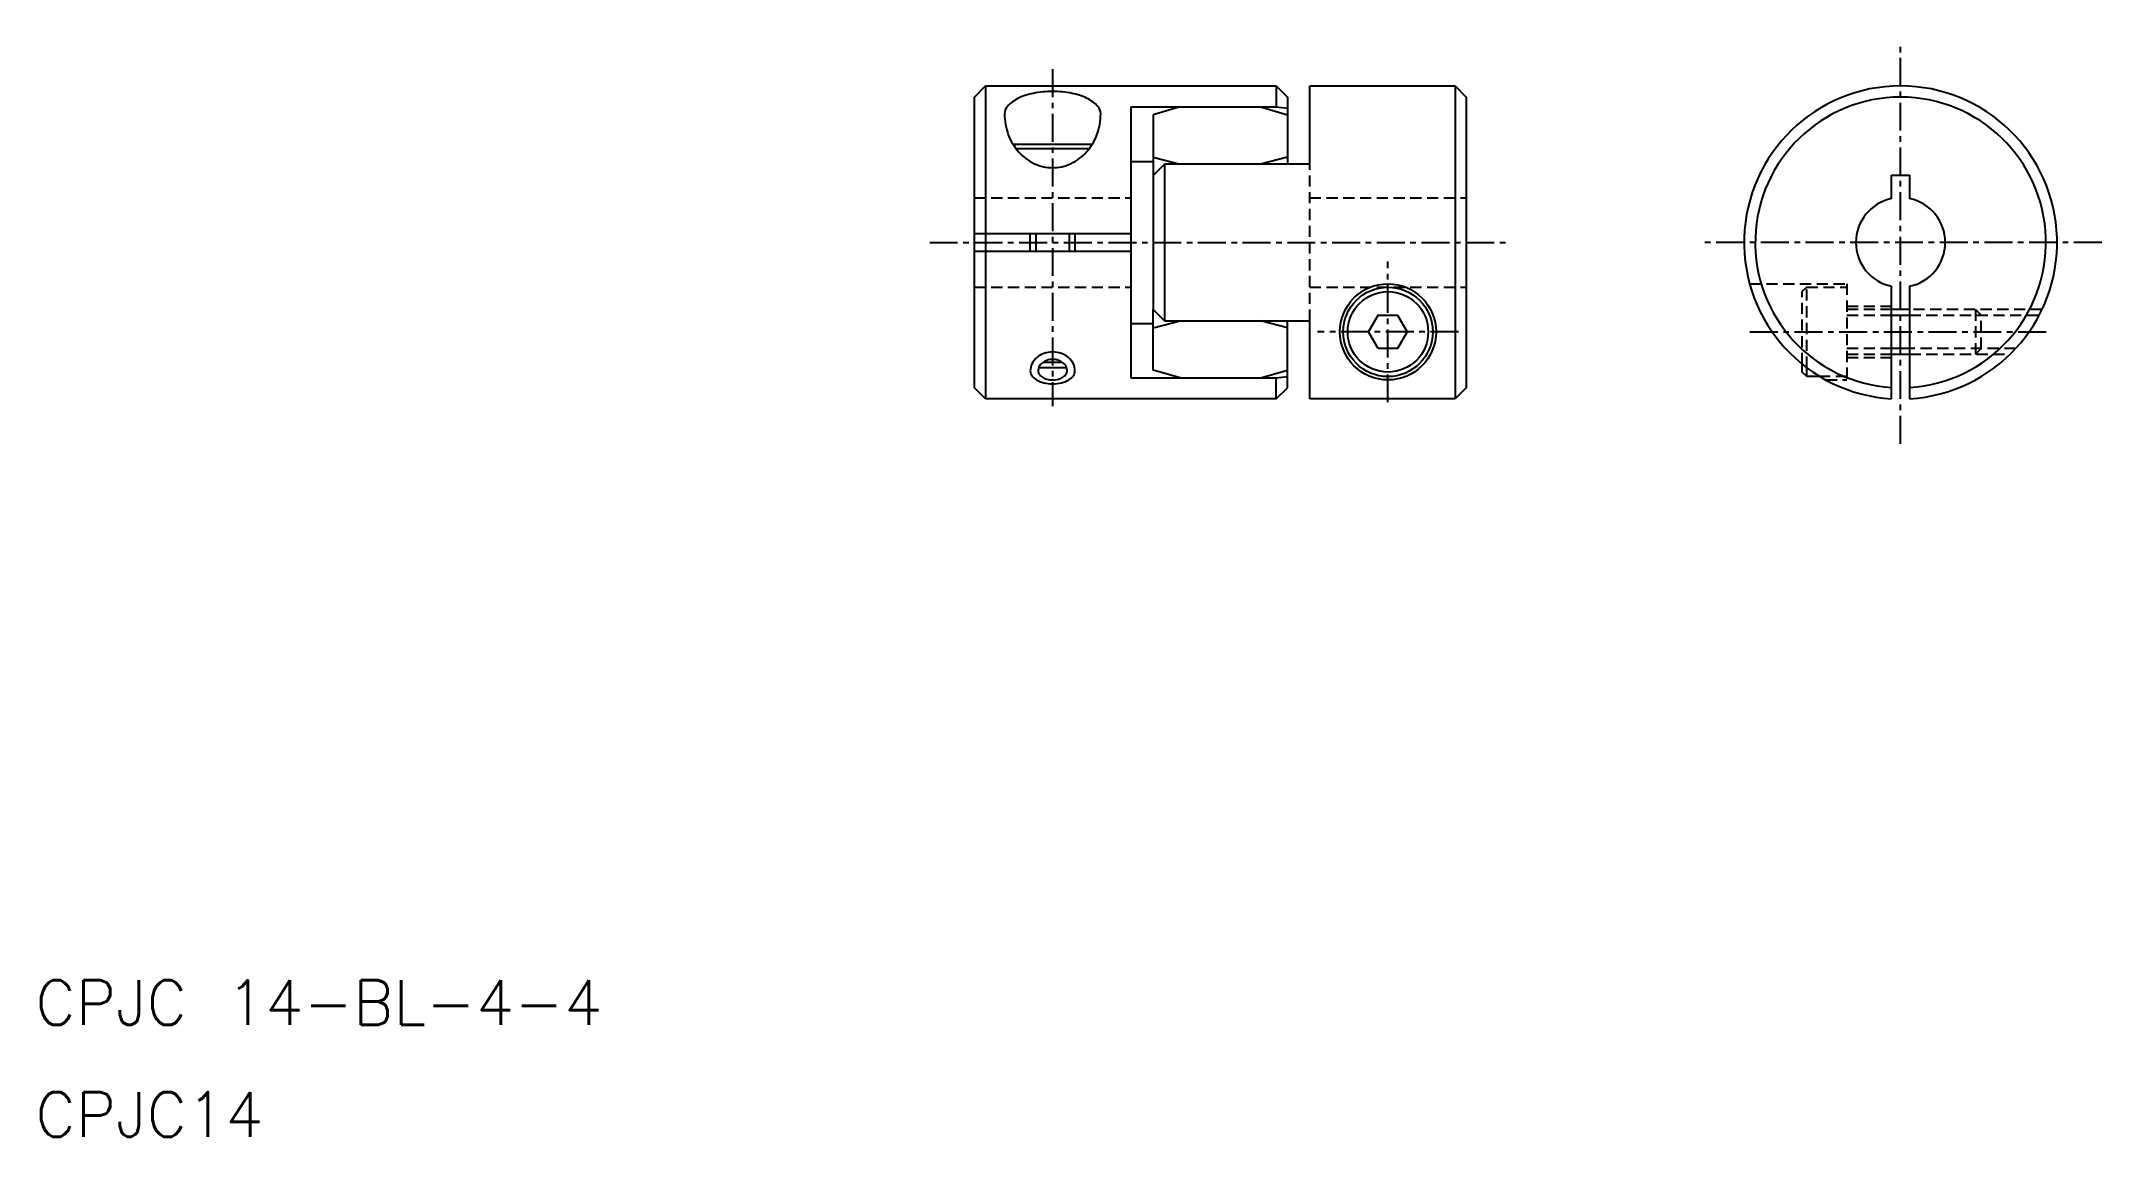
# Model space of a CAD drawing. Extents: x 10.3 to 102.4, y 10 to 59.
import ezdxf

# ---------------------------------------------------------------- set-up
doc = ezdxf.new("R2010")
doc.units = 0
doc.linetypes.add('CENTER', pattern=[2, 1.25, -0.25, 0.25, -0.25])
doc.linetypes.add('DASHED', pattern=[0.75, 0.5, -0.25])
doc.layers.get('0').update_dxf_attribs({"linetype": 'CONTINUOUS'})
doc.layers.add('CENTER', color=1, linetype='CENTER')
doc.styles.get("Standard").update_dxf_attribs({"font": 'txt.shx'})

msp = doc.modelspace()

# ---------------------------------------------------------------- linework, layer by layer
at = {"color": 7, "linetype": 'CONTINUOUS'}
for p, q in [((52, 56.5), (52.5, 57)), ((52, 43.5), (52, 56.5)), ((52.5, 57), (52.5, 43)), ((52.5, 57), (65.5, 57)), ((65.5, 57), (65.5, 56.062)), ((65.5, 57), (66, 56.5)), ((66, 56.5), (66, 53.5)), ((67, 53.5), (67, 57)), ((67, 57), (73.5, 57)), ((73.5, 57), (73.5, 43)), ((73.5, 57), (74, 56.5)), ((74, 56.5), (74, 43.5)), ((59, 56.062), (59, 43.938)), ((59, 56.062), (65.5, 56.062)), ((61.2, 56.062), (60, 55.706)), ((60, 55.706), (60, 53)), ((64.8, 56.062), (66, 55.706)), ((65.5, 56.062), (66, 56)), ((53.717, 54.4), (57.283, 54.4)), ((53.853, 54.2), (57.147, 54.2)), ((59, 53.625), (60, 53.625)), ((60, 53.812), (61.2, 53.5)), ((60, 53), (60.5, 53.5)), ((60.5, 53.5), (60.5, 46.5)), ((67, 53.5), (60.5, 53.5)), ((66, 53.812), (64.8, 53.5)), ((60, 53), (60, 47)), ((93.031, 51.96), (93.031, 53.011)), ((93.031, 53.011), (93.831, 53.011)), ((93.831, 53.011), (93.831, 51.96)), ((52, 50.4), (59, 50.4)), ((54.5, 49.6), (54.5, 50.4)), ((56.5, 50.4), (56.5, 49.6)), ((59, 49.6), (52, 49.6)), ((53.75, 48), (53.75, 48)), ((55.5, 48), (55.5, 48)), ((93.031, 43.011), (93.031, 48.04)), ((93.831, 48.04), (93.831, 43.011)), ((59, 46.375), (60, 46.375)), ((60, 44.294), (60, 47)), ((60.5, 46.5), (60, 47)), ((60, 46.188), (61.2, 46.5)), ((60.5, 46.5), (67, 46.5)), ((66, 46.188), (64.8, 46.5)), ((66, 43.5), (66, 46.5)), ((67, 43), (67, 46.5)), ((93.831, 47), (93.031, 47)), ((54.877, 44.4), (56.123, 44.4)), ((55.085, 44.65), (55.915, 44.65)), ((61.2, 43.938), (60, 44.294)), ((64.8, 43.938), (66, 44.294)), ((89.031, 44.2), (89.031, 44.556)), ((89.231, 44), (89.231, 44.4)), ((93.031, 45), (93.831, 45)), ((52.5, 43), (52, 43.5)), ((59, 43.938), (65.5, 43.938)), ((65.5, 43.938), (66, 44)), ((65.5, 43), (65.5, 43.938)), ((65.5, 43), (66, 43.5)), ((74, 43.5), (73.5, 43)), ((89.231, 44), (89.031, 44.2)), ((89.825, 44), (89.231, 44)), ((65.5, 43), (52.5, 43)), ((73.5, 43), (67, 43))]:
    msp.add_line(p, q, dxfattribs=at)
at = {"color": 3, "linetype": 'DASHED'}
for p, q in [((67, 46.5), (67, 53.5)), ((52, 52), (59, 52)), ((67, 52), (74, 52)), ((52, 48), (59, 48)), ((67, 48), (74, 48)), ((86.679, 48.15), (91.031, 48.15)), ((89.231, 48), (89.031, 47.8)), ((89.231, 44.4), (89.231, 48)), ((89.231, 48), (91.031, 48)), ((91.031, 48.15), (91.031, 43.85)), ((89.031, 44.556), (89.031, 47.8)), ((91.031, 47.15), (93.031, 47.15)), ((93.031, 47), (91.031, 47)), ((91.031, 46.75), (93.031, 46.75)), ((99.755, 47), (93.831, 47)), ((93.831, 46.75), (99.63, 46.75)), ((97.028, 46.75), (96.778, 47)), ((96.778, 47), (96.778, 45)), ((97.028, 45.25), (97.028, 46.75)), ((93.031, 45.25), (91.031, 45.25)), ((98.572, 45.25), (93.831, 45.25)), ((96.778, 45), (97.028, 45.25)), ((91.031, 45), (93.031, 45)), ((91.031, 44.85), (93.031, 44.85)), ((93.831, 45), (98.329, 45)), ((91.031, 44), (89.825, 44)), ((90.087, 43.85), (91.031, 43.85))]:
    msp.add_line(p, q, dxfattribs=at)
at = {"color": 3}
for p, q in [((54.75, 50.4), (54.75, 49.6)), ((56.25, 49.6), (56.25, 50.4)), ((93.031, 46.75), (93.831, 46.75)), ((93.831, 45.25), (93.031, 45.25))]:
    msp.add_line(p, q, dxfattribs=at)
at = {"color": 7, "linetype": 'CONTINUOUS'}
for points in [[(57.65, 55.745, 0.183089), (57.523, 56.081, 0.102509), (57.02, 56.456, 0.061656), (56.372, 56.667, 0.047922), (55.5, 56.751, 0.047922), (54.628, 56.667, 0.061656), (53.98, 56.456, 0.102509), (53.477, 56.081, 0.183089), (53.35, 55.745, 0.183089)], [(53.35, 55.745, 0.08902), (53.517, 54.814, 0.094051), (53.98, 54.047, 0.102166), (54.689, 53.522, 0.108752), (55.5, 53.343, 0.108752), (56.311, 53.522, 0.102166), (57.02, 54.047, 0.094051), (57.483, 54.814, 0.08902), (57.65, 55.745, 0.08902)], [(56.15, 44.255, 0.121581), (56.103, 44.445, 0.10525), (55.96, 44.618, 0.088199), (55.755, 44.727, 0.07904), (55.5, 44.768, 0.07904), (55.245, 44.727, 0.088199), (55.04, 44.618, 0.10525), (54.897, 44.445, 0.121581), (54.85, 44.255, 0.121581)], [(54.85, 44.255, 0.148678), (54.893, 44.113, 0.1071), (55.04, 43.971, 0.075892), (55.24, 43.886, 0.062744), (55.5, 43.854, 0.062744), (55.76, 43.886, 0.075892), (55.96, 43.971, 0.1071), (56.107, 44.113, 0.148678), (56.15, 44.255, 0.148678)]]:
    msp.add_lwpolyline(points, format="xyb", dxfattribs=at)
msp.add_lwpolyline([(70.067, 45.25), (69.634, 46), (70.067, 46.75), (70.933, 46.75), (71.366, 46), (70.933, 45.25)], close=True, dxfattribs=at)
at = {"color": 3}
for points in [[(56.5, 44.255, 0.11437), (56.427, 44.572, 0.103713), (56.207, 44.853, 0.09151), (55.89, 45.035, 0.084425), (55.5, 45.101, 0.084425), (55.11, 45.035, 0.09151), (54.793, 44.853, 0.103713), (54.573, 44.572, 0.11437), (54.5, 44.255, 0.11437)], [(54.5, 44.255, 0.156298), (54.565, 44.053, 0.106663), (54.793, 43.845, 0.072578), (55.099, 43.723, 0.059012), (55.5, 43.675, 0.059012), (55.901, 43.723, 0.072578), (56.207, 43.845, 0.106663), (56.435, 44.053, 0.156298), (56.5, 44.255, 0.156298)]]:
    msp.add_lwpolyline(points, format="xyb", dxfattribs=at)
at = {"color": 7, "linetype": 'CONTINUOUS'}
for radius in [2.15, 2, 1.8]:
    msp.add_circle((70.5, 46), radius, dxfattribs=at)
for radius, start, end in [(7, 273.27583, 266.72417), (6.5, 273.52812, 266.47188), (2, 101.53696, 258.46304), (2, 281.53696, 78.46304)]:
    msp.add_arc((93.431, 50), radius, start, end, dxfattribs=at)
at = {"layer": 'CENTER', "color": 1, "linetype": 'CENTER'}
for p, q in [((93.431, 41), (93.431, 59)), ((55.5, 57.751), (55.5, 42.675)), ((50, 50), (76, 50)), ((102.431, 50), (84.431, 50)), ((70.5, 42.85), (70.5, 49.15)), ((73.65, 46), (67.35, 46)), ((86.686, 46), (100.175, 46))]:
    msp.add_line(p, q, dxfattribs=at)

# ---------------------------------------------------------------- texts
at = {"color": 7, "linetype": 'CONTINUOUS'}
for s, p in [('CPJC 14-BL-4-4', (10, 15)), ('CPJC14', (10, 10))]:
    msp.add_text(s, height=2, dxfattribs=at).set_placement(p)

doc.saveas('drawing.dxf')
